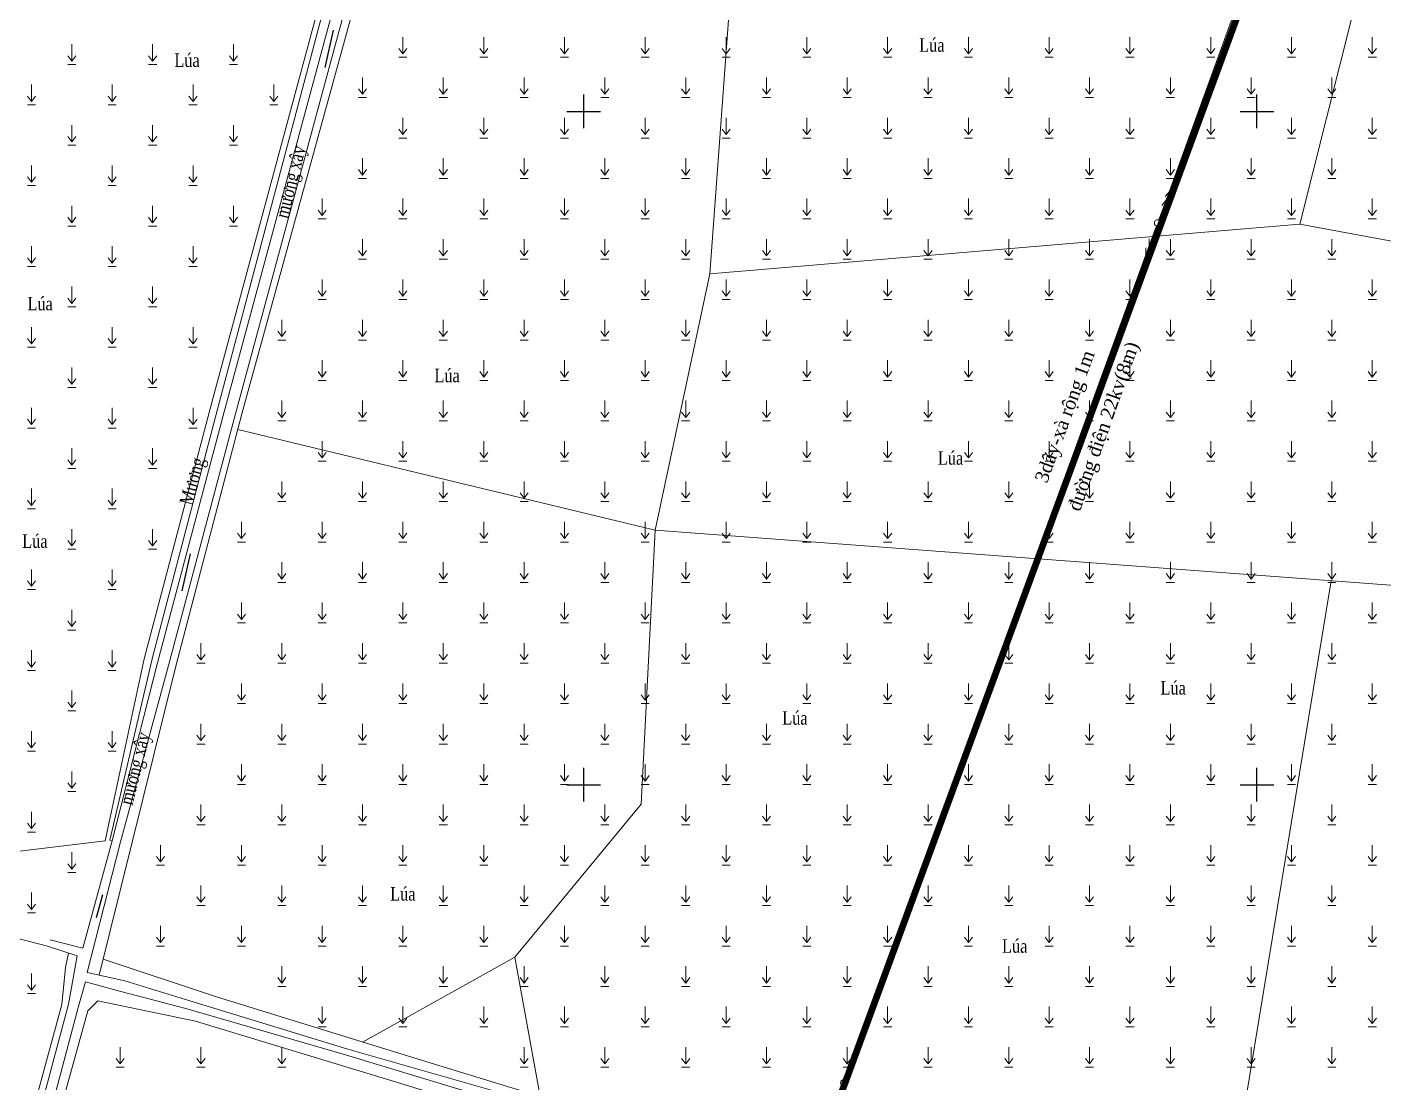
# Model space of a CAD drawing. Header units: metres. Extents: x 585499 to 586851, y 1565849 to 1566901.
# Drawn here: x 586058.7 to 586159.4, y 1566277.9 to 1566356.3 of the extents above; entities that cross this region are included whole.
import ezdxf

# ---------------------------------------------------------------- set-up
doc = ezdxf.new("R2010")
doc.units = ezdxf.units.M
for name, color, linetype, lineweight in [('dct', 7, 'Continuous', 0), ('duong bo', 97, 'Continuous', 0), ('Ghi chu', 2, 'Continuous', 5), ('muong xay', 90, 'Continuous', 0), ('text', 7, 'Continuous', 0), ('ThucVat', 90, 'Continuous', 0), ('thuy van', 111, 'Continuous', 0), ('đuongdien', 2, 'Continuous', 0)]:
    doc.layers.add(name, color=color, linetype=linetype, lineweight=lineweight)
doc.layers.add('DO', color=1, linetype='Continuous')
doc.layers.add('K_HUNG', color=7, linetype='Continuous')
doc.styles.add('ghi chu', font='times.ttf', dxfattribs={"height": 1})
doc.styles.get("Standard").update_dxf_attribs({"font": 'simplex.shx'})
doc.linetypes.add('B_DAP_CAO1', pattern='A,0.2,[130,ltypeshp.shx,S=0.7500000000000001,R=0,X=0,Y=0.75],1.2,[130,ltypeshp.shx,S=0.25,R=0,X=0,Y=0.25],1', length=2.4)
doc.linetypes.add('B_DAP_CAO2', pattern='A,0.2,[130,ltypeshp.shx,S=0.7500000000000001,R=0,X=0,Y=-0.75],1.2,[130,ltypeshp.shx,S=0.25,R=0,X=0,Y=-0.25],1', length=2.4)
doc.linetypes.add('TAluy-500', pattern='A,0.667,[130,ltypeshp.shx,S=-0.25,R=0,X=-0.25,Y=0.25],0.333', length=1)
doc.linetypes.add('TAluy-500N', pattern='A,0.667,[130,ltypeshp.shx,S=-0.25,R=0,X=0.25,Y=-0.25],0.333', length=1)
doc.dimstyles.get("Standard").update_dxf_attribs({"dimtxt": 0.18, "dimasz": 0.18, "dimexe": 0.18, "dimexo": 0.0625, "dimgap": 0.09, "dimtad": 0, "dimtih": 1, "dimtoh": 1, "dimdec": 4, "dimzin": 0, "dimdsep": 46, "dimtxsty": 'Standard', "dimcen": 0.09, "dimadec": 0, "dimazin": 0, "dimtfac": 1, "dimtdec": 4, "dimtofl": 0, "dimtmove": 0, "dimatfit": 3, "dimfxl": 1, "dimtolj": 1, "dimtzin": 0, "dimarcsym": 0})

# ---------------------------------------------------------------- blocks, each defined once
blk = doc.blocks.new('cdct')
at = {"layer": 'Ghi chu'}
for points in [[(-0.9471882375665928, 0), (-11.22761537194384, 0)], [(-8.176448829700973, -0.6559830730514022), (-10, 0), (-8.176448829700973, 0.6967160433578101)], [(-5.322867662595911, -0.6559830730514022), (-7.146418832894994, 0), (-5.322867662595911, 0.6967160433578101)], [(0.9471882370920071, 0), (11.22761537194384, 0)], [(5.322867662595911, -0.6559830730514022), (7.146418832894938, 0), (5.322867662595911, 0.6967160433578101)], [(8.176448829700917, -0.6559830730514022), (10, 0), (8.176448829700917, 0.6967160433578101)]]:
    blk.add_lwpolyline(points, dxfattribs=at)
blk.add_circle((0, 0), 0.9471882373144785, dxfattribs=at)
blk = doc.blocks.new('aa')
at = {"layer": 'ThucVat', "color": 8}
for p, q in [((586849.3487158166, 1565409.619042327), (586849.3487158166, 1565410.869042327)), ((586849.3487158166, 1565409.619042327), (586849.0487158166, 1565410.019042327)), ((586849.3487158166, 1565409.619042327), (586849.6487158167, 1565410.019042327)), ((586849.0487158166, 1565409.369042327), (586849.6487158167, 1565409.369042327))]:
    blk.add_line(p, q, dxfattribs=at)
blk = doc.blocks.new('hhfgffd')
at = {"layer": 'DO', "color": 8, "const_width": 0.5}
blk.add_lwpolyline([(-1.294928052579053, 408.351146748988), (0, 0)], dxfattribs=at)

msp = doc.modelspace()

# ---------------------------------------------------------------- linework, layer by layer
at = {"layer": 'duong bo', "color": 8, "linetype": 'B_DAP_CAO1', "elevation": 14.25}
for points in [[(586090.079, 1566384.599), (586083.25, 1566358.943), (586074.611, 1566327.536), (586069.716, 1566308.811), (586064.002438385, 1566285.85483142)], [(586046.1740236235, 1566228.887469895), (586047.5260000001, 1566232.237), (586053.238, 1566254.377), (586061.238, 1566283.671), (586061.501003689, 1566286.437478748), (586061.7390672351, 1566287.495220035)], [(586064.2975951281, 1566287.040723585), (586072.7221856059, 1566284.239859869), (586088.3408160134, 1566279.412576375), (586096.767, 1566276.847), (586098.8179559952, 1566275.517225018), (586111.4324388661, 1566272.276300762), (586111.2030000001, 1566271.787)], [(586063.1660000001, 1566283.212), (586055.0140000001, 1566253.854), (586049.055, 1566231.616), (586045.589, 1566217.642), (586037.8769400567, 1566188.613296122)]]:
    msp.add_lwpolyline(points, dxfattribs=at)
at = {"layer": 'duong bo', "color": 8, "elevation": 14.25}
for points in [[(586109.3592352228, 1566337.936117249), (586112.3150000001, 1566378.002)], [(586105.3166926311, 1566318.896222219), (586109.3592352228, 1566337.936117249), (586153.1907784758, 1566341.624369379), (586159.1460000001, 1566365.361)], [(586324.219, 1566348.944), (586312.533, 1566345.306), (586301.02759629, 1566342.338174947), (586288.462, 1566334.767), (586265.809, 1566346.223), (586263.5000718996, 1566337.659258756), (586250.3867375035, 1566328.306204533), (586228.183097491, 1566329.879970581), (586214.0918831516, 1566330.358119704), (586212.8601861595, 1566323.177123646), (586212.7451657242, 1566309.8832504), (586202.7052408179, 1566309.314825152), (586190.087705313, 1566311.650795326), (586177.4861404618, 1566313.498699785), (586105.3166926311, 1566318.896222219), (586074.3113892872, 1566326.389889562)], [(586153.1907784758, 1566341.624369379), (586214.0918831516, 1566330.358119704)], [(586105.3166926311, 1566318.896222219), (586104.2681716315, 1566298.567179076), (586094.8892625562, 1566287.20300642), (586083.5775401741, 1566280.884772223)], [(586148.1758134622, 1566270.493690937), (586155.5141847734, 1566315.141973044)], [(586096.767, 1566276.847), (586094.8892625562, 1566287.20300642)]]:
    msp.add_lwpolyline(points, dxfattribs=at)
at = {"layer": 'duong bo', "color": 8, "linetype": 'B_DAP_CAO2', "elevation": 14.25}
msp.add_lwpolyline([(586063.1660000001, 1566283.212), (586063.9190859981, 1566283.956967863), (586071.1666164651, 1566282.444652977), (586085.8466706559, 1566277.998425093), (586095.6141683209, 1566274.995698036), (586096.5210000001, 1566274.924)], dxfattribs=at)
at = {"layer": 'K_HUNG', "color": 8}
for p, q in [((586100, 1566348.75), (586100, 1566351.25)), ((586150, 1566348.75), (586150, 1566351.25)), ((586098.75, 1566350), (586101.25, 1566350)), ((586148.75, 1566350), (586151.25, 1566350)), ((586100, 1566298.75), (586100, 1566301.25)), ((586150, 1566298.75), (586150, 1566301.25)), ((586098.75, 1566300), (586101.25, 1566300)), ((586148.75, 1566300), (586151.25, 1566300))]:
    msp.add_line(p, q, dxfattribs=at)
at = {"layer": 'muong xay', "color": 8, "elevation": 14.25}
for points in [[(586071.9400000001, 1566497.237), (586102.1140000001, 1566489.106), (586115.684, 1566485.446), (586115.578, 1566484.936), (586114.8250000001, 1566482.271), (586102.518, 1566436.247), (586091.253, 1566394.492), (586089.101, 1566386.243), (586081.89, 1566359.464), (586073.289, 1566327.699), (586068.353, 1566309.039), (586064.969, 1566295.843)], [(586065.593, 1566295.757), (586069.164, 1566308.842), (586074.1320000001, 1566327.538), (586082.7000000001, 1566359.215), (586089.876, 1566385.883), (586092.441, 1566385.012)], [(586064.969, 1566295.843), (586062.7930000001, 1566287.861), (586060.3820000001, 1566288.474)], [(586065.914, 1566285.434), (586063.125, 1566286.048), (586065.593, 1566295.757)], [(586060.18, 1566288), (586062.376, 1566287.289), (586061.738, 1566283.714), (586053.968, 1566254.695), (586047.9160000001, 1566232.019), (586044.287, 1566218.112), (586036.31, 1566189.113), (586033.7570000001, 1566189.919)], [(586039.824, 1566188.195), (586037.2220000001, 1566188.754), (586044.981, 1566217.866), (586048.736, 1566232.016), (586054.7050000001, 1566254.346), (586062.452, 1566283.449), (586063, 1566285.372), (586065.618, 1566284.65)]]:
    msp.add_lwpolyline(points, dxfattribs=at)
at = {"layer": 'thuy van', "color": 8, "linetype": 'TAluy-500', "elevation": 14.25}
for points in [[(586094.6370000001, 1566408.837), (586094.022, 1566409.02), (586090.1630000001, 1566394.751), (586087.961, 1566386.453), (586080.838, 1566359.805), (586072.309, 1566328.1), (586067.353, 1566309.346), (586064.466, 1566295.838)], [(586094.6370000001, 1566408.837), (586094.022, 1566409.02), (586090.1630000001, 1566394.751), (586087.961, 1566386.453), (586080.838, 1566359.805), (586072.309, 1566328.1), (586067.353, 1566309.346), (586064.466, 1566295.838)], [(586064.969, 1566295.843), (586064.8050674916, 1566295.880903669), (586067.9430000001, 1566309.349), (586072.7910000001, 1566327.895), (586081.268, 1566359.84), (586088.501, 1566386.253), (586090.8, 1566394.663), (586094.6370000001, 1566408.837)], [(586064.969, 1566295.843), (586064.8050674916, 1566295.880903669), (586067.9430000001, 1566309.349), (586072.7910000001, 1566327.895), (586081.268, 1566359.84), (586088.501, 1566386.253), (586090.8, 1566394.663), (586094.6370000001, 1566408.837)], [(586064.466, 1566295.838), (586053.559, 1566294.529), (586047.498, 1566293.787), (586041.886, 1566294.911), (586041.0270000001, 1566292.972), (586060.18, 1566288)], [(586064.466, 1566295.838), (586053.559, 1566294.529), (586047.498, 1566293.787), (586041.886, 1566294.911), (586041.0270000001, 1566292.972), (586060.18, 1566288)]]:
    msp.add_lwpolyline(points, dxfattribs=at)
at = {"layer": 'thuy van', "color": 8, "linetype": 'TAluy-500N', "elevation": 14.25}
msp.add_lwpolyline([(586065.914, 1566285.434), (586070.4160000001, 1566284.048), (586082.491, 1566280.363), (586095.3, 1566276.69), (586097.365, 1566275.445), (586111.2030000001, 1566271.787), (586111.245, 1566270.815), (586096.5210000001, 1566274.924), (586094.822, 1566276.148), (586082.3080000001, 1566279.931), (586070.456, 1566283.391), (586065.618, 1566284.65)], dxfattribs=at)
msp.add_lwpolyline([(586065.914, 1566285.434), (586070.4160000001, 1566284.048), (586082.491, 1566280.363), (586095.3, 1566276.69), (586097.365, 1566275.445), (586111.2030000001, 1566271.787), (586111.245, 1566270.815), (586096.5210000001, 1566274.924), (586094.822, 1566276.148), (586082.3080000001, 1566279.931), (586070.456, 1566283.391), (586065.618, 1566284.65)], dxfattribs=at)
at = {"layer": 'đuongdien', "color": 8}
for points, elevation in [([(586164.0829558091, 1566400.817748573), (586143.6050441909, 1566344.348251427)], 14.25), ([(586141.6449558091, 1566339.087748573), (586120.300044191, 1566280.500251427)], 27.32)]:
    msp.add_lwpolyline(points, dxfattribs=dict(at, elevation=elevation))

# ---------------------------------------------------------------- block references
at = {"layer": 'dct', "color": 8, "rotation": 339.6203441340272}
msp.add_blockref('hhfgffd', (586024.3418175864, 1566019.436581327, 28.5), dxfattribs=at)
at = {"layer": 'Ghi chu', "color": 8, "xscale": 0.2500000000464039, "yscale": 0.2500000000464039, "zscale": 0.2500000000464039, "rotation": 249.5643671281935}
for p in [(586142.625, 1566341.718, 27.32), (586119.3200000001, 1566277.87, 14.25)]:
    msp.add_blockref('cdct', p, dxfattribs=at)
at = {"layer": 'ThucVat', "color": 8}
for p in [(-787.3659580755048, 944.1175602956209), (-781.3659580755048, 944.1175602956209), (-775.3659580755048, 944.1175602956209), (-762.7742721281247, 944.6541792920325), (-756.7742721281247, 944.6541792920325), (-750.7742721281247, 944.6541792920325), (-744.7742721281247, 944.6541792920325), (-738.7742721281247, 944.6541792920325), (-732.7742721281247, 944.6541792920325), (-726.7742721281247, 944.6541792920325), (-720.7742721281247, 944.6541792920325), (-714.7742721281247, 944.6541792920325), (-708.7742721281247, 944.6541792920325), (-702.7742721281247, 944.6541792920325), (-696.7742721281247, 944.6541792920325), (-690.7742721281247, 944.6541792920325), (-790.3659580755048, 941.1175602956209), (-784.3659580755048, 941.1175602956209), (-778.3659580755048, 941.1175602956209), (-772.3659580755048, 941.1175602956209), (-765.7742721281247, 941.6541792920325), (-759.7742721281247, 941.6541792920325), (-753.7742721281247, 941.6541792920325), (-747.7742721281247, 941.6541792920325), (-741.7742721281247, 941.6541792920325), (-735.7742721281247, 941.6541792920325), (-729.7742721281247, 941.6541792920325), (-723.7742721281247, 941.6541792920325), (-717.7742721281247, 941.6541792920325), (-711.7742721281247, 941.6541792920325), (-705.7742721281247, 941.6541792920325), (-699.7742721281247, 941.6541792920325), (-693.7742721281247, 941.6541792920325), (-787.3659580755048, 938.1175602956209), (-781.3659580755048, 938.1175602956209), (-775.3659580755048, 938.1175602956209), (-762.7742721281247, 938.6541792920325), (-756.7742721281247, 938.6541792920325), (-750.7742721281247, 938.6541792920325), (-744.7742721281247, 938.6541792920325), (-738.7742721281247, 938.6541792920325), (-732.7742721281247, 938.6541792920325), (-726.7742721281247, 938.6541792920325), (-720.7742721281247, 938.6541792920325), (-714.7742721281247, 938.6541792920325), (-708.7742721281247, 938.6541792920325), (-702.7742721281247, 938.6541792920325), (-696.7742721281247, 938.6541792920325), (-690.7742721281247, 938.6541792920325), (-790.3659580755048, 935.1175602956209), (-784.3659580755048, 935.1175602956209), (-778.3659580755048, 935.1175602956209), (-765.7742721281247, 935.6541792920325), (-759.7742721281247, 935.6541792920325), (-753.7742721281247, 935.6541792920325), (-747.7742721281247, 935.6541792920325), (-741.7742721281247, 935.6541792920325), (-735.7742721281247, 935.6541792920325), (-729.7742721281247, 935.6541792920325), (-723.7742721281247, 935.6541792920325), (-717.7742721281247, 935.6541792920325), (-711.7742721281247, 935.6541792920325), (-705.7742721281247, 935.6541792920325), (-699.7742721281247, 935.6541792920325), (-693.7742721281247, 935.6541792920325), (-787.3659580755048, 932.1175602956209), (-781.3659580755048, 932.1175602956209), (-775.3659580755048, 932.1175602956209), (-768.7742721281247, 932.6541792920325), (-762.7742721281247, 932.6541792920325), (-756.7742721281247, 932.6541792920325), (-750.7742721281247, 932.6541792920325), (-744.7742721281247, 932.6541792920325), (-738.7742721281247, 932.6541792920325), (-732.7742721281247, 932.6541792920325), (-726.7742721281247, 932.6541792920325), (-720.7742721281247, 932.6541792920325), (-714.7742721281247, 932.6541792920325), (-708.7742721281247, 932.6541792920325), (-702.7742721281247, 932.6541792920325), (-696.7742721281247, 932.6541792920325), (-690.7742721281247, 932.6541792920325), (-790.3659580755048, 929.1175602956209), (-784.3659580755048, 929.1175602956209), (-778.3659580755048, 929.1175602956209), (-765.7742721281247, 929.6541792920325), (-759.7742721281247, 929.6541792920325), (-753.7742721281247, 929.6541792920325), (-747.7742721281247, 929.6541792920325), (-741.7742721281247, 929.6541792920325), (-735.7742721281247, 929.6541792920325), (-729.7742721281247, 929.6541792920325), (-723.7742721281247, 929.6541792920325), (-717.7742721281247, 929.6541792920325), (-711.7742721281247, 929.6541792920325), (-705.7742721281247, 929.6541792920325), (-699.7742721281247, 929.6541792920325), (-693.7742721281247, 929.6541792920325), (-787.3659580755048, 926.1175602956209), (-781.3659580755048, 926.1175602956209), (-768.7742721281247, 926.6541792920325), (-762.7742721281247, 926.6541792920325), (-756.7742721281247, 926.6541792920325), (-750.7742721281247, 926.6541792920325), (-744.7742721281247, 926.6541792920325), (-738.7742721281247, 926.6541792920325), (-732.7742721281247, 926.6541792920325), (-726.7742721281247, 926.6541792920325), (-720.7742721281247, 926.6541792920325), (-714.7742721281247, 926.6541792920325), (-708.7742721281247, 926.6541792920325), (-702.7742721281247, 926.6541792920325), (-696.7742721281247, 926.6541792920325), (-690.7742721281247, 926.6541792920325), (-790.3659580755048, 923.1175602956209), (-784.3659580755048, 923.1175602956209), (-778.3659580755048, 923.1175602956209), (-771.7742721281247, 923.6541792920325), (-765.7742721281247, 923.6541792920325), (-759.7742721281247, 923.6541792920325), (-753.7742721281247, 923.6541792920325), (-747.7742721281247, 923.6541792920325), (-741.7742721281247, 923.6541792920325), (-735.7742721281247, 923.6541792920325), (-729.7742721281247, 923.6541792920325), (-723.7742721281247, 923.6541792920325), (-717.7742721281247, 923.6541792920325), (-711.7742721281247, 923.6541792920325), (-705.7742721281247, 923.6541792920325), (-699.7742721281247, 923.6541792920325), (-693.7742721281247, 923.6541792920325), (-787.3659580755048, 920.1175602956209), (-781.3659580755048, 920.1175602956209), (-768.7742721281247, 920.6541792920325), (-762.7742721281247, 920.6541792920325), (-756.7742721281247, 920.6541792920325), (-750.7742721281247, 920.6541792920325), (-744.7742721281247, 920.6541792920325), (-738.7742721281247, 920.6541792920325), (-732.7742721281247, 920.6541792920325), (-726.7742721281247, 920.6541792920325), (-720.7742721281247, 920.6541792920325), (-714.7742721281247, 920.6541792920325), (-708.7742721281247, 920.6541792920325), (-702.7742721281247, 920.6541792920325), (-696.7742721281247, 920.6541792920325), (-690.7742721281247, 920.6541792920325), (-790.3659580755048, 917.1175602956209), (-784.3659580755048, 917.1175602956209), (-778.3659580755048, 917.1175602956209), (-771.7742721281247, 917.6541792920325), (-765.7742721281247, 917.6541792920325), (-759.7742721281247, 917.6541792920325), (-753.7742721281247, 917.6541792920325), (-747.7742721281247, 917.6541792920325), (-741.7742721281247, 917.6541792920325), (-735.7742721281247, 917.6541792920325), (-729.7742721281247, 917.6541792920325), (-723.7742721281247, 917.6541792920325), (-717.7742721281247, 917.6541792920325), (-711.7742721281247, 917.6541792920325), (-705.7742721281247, 917.6541792920325), (-699.7742721281247, 917.6541792920325), (-693.7742721281247, 917.6541792920325), (-787.3659580755048, 914.1175602956209), (-781.3659580755048, 914.1175602956209), (-768.7742721281247, 914.6541792920325), (-762.7742721281247, 914.6541792920325), (-756.7742721281247, 914.6541792920325), (-750.7742721281247, 914.6541792920325), (-744.7742721281247, 914.6541792920325), (-738.7742721281247, 914.6541792920325), (-732.7742721281247, 914.6541792920325), (-726.7742721281247, 914.6541792920325), (-720.7742721281247, 914.6541792920325), (-714.7742721281247, 914.6541792920325), (-708.7742721281247, 914.6541792920325), (-702.7742721281247, 914.6541792920325), (-696.7742721281247, 914.6541792920325), (-690.7742721281247, 914.6541792920325), (-790.3659580755048, 911.1175602956209), (-784.3659580755048, 911.1175602956209), (-771.7742721281247, 911.6541792920325), (-765.7742721281247, 911.6541792920325), (-759.7742721281247, 911.6541792920325), (-753.7742721281247, 911.6541792920325), (-747.7742721281247, 911.6541792920325), (-741.7742721281247, 911.6541792920325), (-735.7742721281247, 911.6541792920325), (-729.7742721281247, 911.6541792920325), (-723.7742721281247, 911.6541792920325), (-717.7742721281247, 911.6541792920325), (-711.7742721281247, 911.6541792920325), (-705.7742721281247, 911.6541792920325), (-699.7742721281247, 911.6541792920325), (-693.7742721281247, 911.6541792920325), (-787.3659580755048, 908.1175602956209), (-781.3659580755048, 908.1175602956209), (-774.7742721281247, 908.6541792920325), (-768.7742721281247, 908.6541792920325), (-762.7742721281247, 908.6541792920325), (-756.7742721281247, 908.6541792920325), (-750.7742721281247, 908.6541792920325), (-744.7742721281247, 908.6541792920325), (-738.7742721281247, 908.6541792920325), (-732.7742721281247, 908.6541792920325), (-726.7742721281247, 908.6541792920325), (-720.7742721281247, 908.6541792920325), (-714.7742721281247, 908.6541792920325), (-708.7742721281247, 908.6541792920325), (-702.7742721281247, 908.6541792920325), (-696.7742721281247, 908.6541792920325), (-690.7742721281247, 908.6541792920325), (-790.3659580755048, 905.1175602956209), (-784.3659580755048, 905.1175602956209), (-771.7742721281247, 905.6541792920325), (-765.7742721281247, 905.6541792920325), (-759.7742721281247, 905.6541792920325), (-753.7742721281247, 905.6541792920325), (-747.7742721281247, 905.6541792920325), (-741.7742721281247, 905.6541792920325), (-735.7742721281247, 905.6541792920325), (-729.7742721281247, 905.6541792920325), (-723.7742721281247, 905.6541792920325), (-717.7742721281247, 905.6541792920325), (-711.7742721281247, 905.6541792920325), (-705.7742721281247, 905.6541792920325), (-699.7742721281247, 905.6541792920325), (-693.7742721281247, 905.6541792920325), (-787.3659580755048, 902.1175602956209), (-774.7742721281247, 902.6541792920325), (-768.7742721281247, 902.6541792920325), (-762.7742721281247, 902.6541792920325), (-756.7742721281247, 902.6541792920325), (-750.7742721281247, 902.6541792920325), (-744.7742721281247, 902.6541792920325), (-738.7742721281247, 902.6541792920325), (-732.7742721281247, 902.6541792920325), (-726.7742721281247, 902.6541792920325), (-720.7742721281247, 902.6541792920325), (-714.7742721281247, 902.6541792920325), (-708.7742721281247, 902.6541792920325), (-702.7742721281247, 902.6541792920325), (-696.7742721281247, 902.6541792920325), (-690.7742721281247, 902.6541792920325), (-790.3659580755048, 899.1175602956209), (-784.3659580755048, 899.1175602956209), (-777.7742721281247, 899.6541792920325), (-771.7742721281247, 899.6541792920325), (-765.7742721281247, 899.6541792920325), (-759.7742721281247, 899.6541792920325), (-753.7742721281247, 899.6541792920325), (-747.7742721281247, 899.6541792920325), (-741.7742721281247, 899.6541792920325), (-735.7742721281247, 899.6541792920325), (-729.7742721281247, 899.6541792920325), (-723.7742721281247, 899.6541792920325), (-717.7742721281247, 899.6541792920325), (-711.7742721281247, 899.6541792920325), (-705.7742721281247, 899.6541792920325), (-699.7742721281247, 899.6541792920325), (-693.7742721281247, 899.6541792920325), (-787.3659580755048, 896.1175602956209), (-774.7742721281247, 896.6541792920325), (-768.7742721281247, 896.6541792920325), (-762.7742721281247, 896.6541792920325), (-756.7742721281247, 896.6541792920325), (-750.7742721281247, 896.6541792920325), (-744.7742721281247, 896.6541792920325), (-738.7742721281247, 896.6541792920325), (-732.7742721281247, 896.6541792920325), (-726.7742721281247, 896.6541792920325), (-720.7742721281247, 896.6541792920325), (-714.7742721281247, 896.6541792920325), (-708.7742721281247, 896.6541792920325), (-702.7742721281247, 896.6541792920325), (-696.7742721281247, 896.6541792920325), (-690.7742721281247, 896.6541792920325), (-790.3659580755048, 893.1175602956209), (-784.3659580755048, 893.1175602956209), (-777.7742721281247, 893.6541792920325), (-771.7742721281247, 893.6541792920325), (-765.7742721281247, 893.6541792920325), (-759.7742721281247, 893.6541792920325), (-753.7742721281247, 893.6541792920325), (-747.7742721281247, 893.6541792920325), (-741.7742721281247, 893.6541792920325), (-735.7742721281247, 893.6541792920325), (-729.7742721281247, 893.6541792920325), (-723.7742721281247, 893.6541792920325), (-717.7742721281247, 893.6541792920325), (-711.7742721281247, 893.6541792920325), (-705.7742721281247, 893.6541792920325), (-699.7742721281247, 893.6541792920325), (-693.7742721281247, 893.6541792920325), (-787.3659580755048, 890.1175602956209), (-774.7742721281247, 890.6541792920325), (-768.7742721281247, 890.6541792920325), (-762.7742721281247, 890.6541792920325), (-756.7742721281247, 890.6541792920325), (-750.7742721281247, 890.6541792920325), (-744.7742721281247, 890.6541792920325), (-738.7742721281247, 890.6541792920325), (-732.7742721281247, 890.6541792920325), (-726.7742721281247, 890.6541792920325), (-720.7742721281247, 890.6541792920325), (-714.7742721281247, 890.6541792920325), (-708.7742721281247, 890.6541792920325), (-702.7742721281247, 890.6541792920325), (-696.7742721281247, 890.6541792920325), (-690.7742721281247, 890.6541792920325), (-790.3659580755048, 887.1175602956209), (-777.7742721281247, 887.6541792920325), (-771.7742721281247, 887.6541792920325), (-765.7742721281247, 887.6541792920325), (-759.7742721281247, 887.6541792920325), (-753.7742721281247, 887.6541792920325), (-747.7742721281247, 887.6541792920325), (-741.7742721281247, 887.6541792920325), (-735.7742721281247, 887.6541792920325), (-729.7742721281247, 887.6541792920325), (-723.7742721281247, 887.6541792920325), (-717.7742721281247, 887.6541792920325), (-711.7742721281247, 887.6541792920325), (-705.7742721281247, 887.6541792920325), (-699.7742721281247, 887.6541792920325), (-693.7742721281247, 887.6541792920325), (-780.7742721281247, 884.6541792920325), (-774.7742721281247, 884.6541792920325), (-768.7742721281247, 884.6541792920325), (-762.7742721281247, 884.6541792920325), (-756.7742721281247, 884.6541792920325), (-750.7742721281247, 884.6541792920325), (-744.7742721281247, 884.6541792920325), (-738.7742721281247, 884.6541792920325), (-732.7742721281247, 884.6541792920325), (-726.7742721281247, 884.6541792920325), (-720.7742721281247, 884.6541792920325), (-714.7742721281247, 884.6541792920325), (-708.7742721281247, 884.6541792920325), (-702.7742721281247, 884.6541792920325), (-696.7742721281247, 884.6541792920325), (-690.7742721281247, 884.6541792920325), (-787.3659580755048, 884.1175602956209), (-777.7742721281247, 881.6541792920325), (-771.7742721281247, 881.6541792920325), (-765.7742721281247, 881.6541792920325), (-759.7742721281247, 881.6541792920325), (-753.7742721281247, 881.6541792920325), (-747.7742721281247, 881.6541792920325), (-741.7742721281247, 881.6541792920325), (-735.7742721281247, 881.6541792920325), (-729.7742721281247, 881.6541792920325), (-723.7742721281247, 881.6541792920325), (-717.7742721281247, 881.6541792920325), (-711.7742721281247, 881.6541792920325), (-705.7742721281247, 881.6541792920325), (-699.7742721281247, 881.6541792920325), (-693.7742721281247, 881.6541792920325), (-790.3659580755048, 881.1175602956209), (-780.7742721281247, 878.6541792920325), (-774.7742721281247, 878.6541792920325), (-768.7742721281247, 878.6541792920325), (-762.7742721281247, 878.6541792920325), (-756.7742721281247, 878.6541792920325), (-750.7742721281247, 878.6541792920325), (-744.7742721281247, 878.6541792920325), (-738.7742721281247, 878.6541792920325), (-732.7742721281247, 878.6541792920325), (-726.7742721281247, 878.6541792920325), (-720.7742721281247, 878.6541792920325), (-714.7742721281247, 878.6541792920325), (-708.7742721281247, 878.6541792920325), (-702.7742721281247, 878.6541792920325), (-696.7742721281247, 878.6541792920325), (-690.7742721281247, 878.6541792920325), (-771.7742721281247, 875.6541792920325), (-765.7742721281247, 875.6541792920325), (-759.7742721281247, 875.6541792920325), (-753.7742721281247, 875.6541792920325), (-747.7742721281247, 875.6541792920325), (-741.7742721281247, 875.6541792920325), (-735.7742721281247, 875.6541792920325), (-729.7742721281247, 875.6541792920325), (-723.7742721281247, 875.6541792920325), (-717.7742721281247, 875.6541792920325), (-711.7742721281247, 875.6541792920325), (-705.7742721281247, 875.6541792920325), (-699.7742721281247, 875.6541792920325), (-693.7742721281247, 875.6541792920325), (-790.3659580755048, 875.1175602956209), (-768.7742721281247, 872.6541792920325), (-762.7742721281247, 872.6541792920325), (-756.7742721281247, 872.6541792920325), (-750.7742721281247, 872.6541792920325), (-744.7742721281247, 872.6541792920325), (-738.7742721281247, 872.6541792920325), (-732.7742721281247, 872.6541792920325), (-726.7742721281247, 872.6541792920325), (-720.7742721281247, 872.6541792920325), (-714.7742721281247, 872.6541792920325), (-708.7742721281247, 872.6541792920325), (-702.7742721281247, 872.6541792920325), (-696.7742721281247, 872.6541792920325), (-690.7742721281247, 872.6541792920325), (-783.7742721281247, 869.6541792920325), (-777.7742721281247, 869.6541792920325), (-771.7742721281247, 869.6541792920325), (-753.7742721281247, 869.6541792920325), (-747.7742721281247, 869.6541792920325), (-741.7742721281247, 869.6541792920325), (-735.7742721281247, 869.6541792920325), (-729.7742721281247, 869.6541792920325), (-723.7742721281247, 869.6541792920325), (-717.7742721281247, 869.6541792920325), (-711.7742721281247, 869.6541792920325), (-705.7742721281247, 869.6541792920325), (-699.7742721281247, 869.6541792920325), (-693.7742721281247, 869.6541792920325)]:
    msp.add_blockref('aa', p, dxfattribs=at)

# ---------------------------------------------------------------- texts
at = {"layer": 'text', "color": 8, "style": 'ghi chu', "width": 0.8}
for p in [(586124.9208304106, 1566354.430571112, 14.25), (586069.5974173293, 1566353.301832131, 14.25), (586058.6870251962, 1566335.227248247, 14.25), (586088.914427094, 1566329.88987932, 14.25), (586126.3100295084, 1566323.76346374, 14.25), (586058.3008813098, 1566317.589961065, 14.25), (586142.8438377733, 1566306.697666282, 14.25), (586114.751817832, 1566304.457651084, 14.25), (586085.6306377653, 1566291.398310508, 14.25), (586131.0734453568, 1566287.522512518, 14.25)]:
    msp.add_text('Lúa', height=0.9999999999999998, dxfattribs=at).set_placement(p)
for s, height, rotation, p in [('mương xây', 1, 75.87062861967412, (586078.0294293498, 1566341.987002068, 14.25)), ('Mương', 0.9999999999999997, 74.8489834656985, (586070.9213778614, 1566320.681267121, 14.25)), ('mương xây', 1, 75.87062861967412, (586066.4737096475, 1566298.422347415, 14.25))]:
    msp.add_text(s, height=height, rotation=rotation, dxfattribs=at).set_placement(p)
at = {"layer": 'text', "color": 8, "style": 'ghi chu'}
for s, rotation, p in [('3dây-xà rộng 1m ', 69.7824593663411, (586134.4046042532, 1566322.337561314)), ('đường điện 22kv(8m)', 70.48453922895919, (586136.8481419454, 1566320.232497021))]:
    msp.add_text(s, height=1, rotation=rotation, dxfattribs=at).set_placement(p)

# ---------------------------------------------------------------- leaders
at = {"layer": 'muong xay', "color": 8}
for points in [[(586080.799635414, 1566353.265083509, 14.25), (586081.4214893624, 1566356.025432796, 14.25)], [(586070.1696094086, 1566314.386400334, 14.25), (586070.7914633569, 1566317.146749621, 14.25)], [(586063.8045764386, 1566290.139490806, 14.25), (586064.2761471698, 1566291.847634894, 14.25)]]:
    msp.add_leader(points, dimstyle='Standard', dxfattribs=at)

doc.saveas('drawing.dxf')
